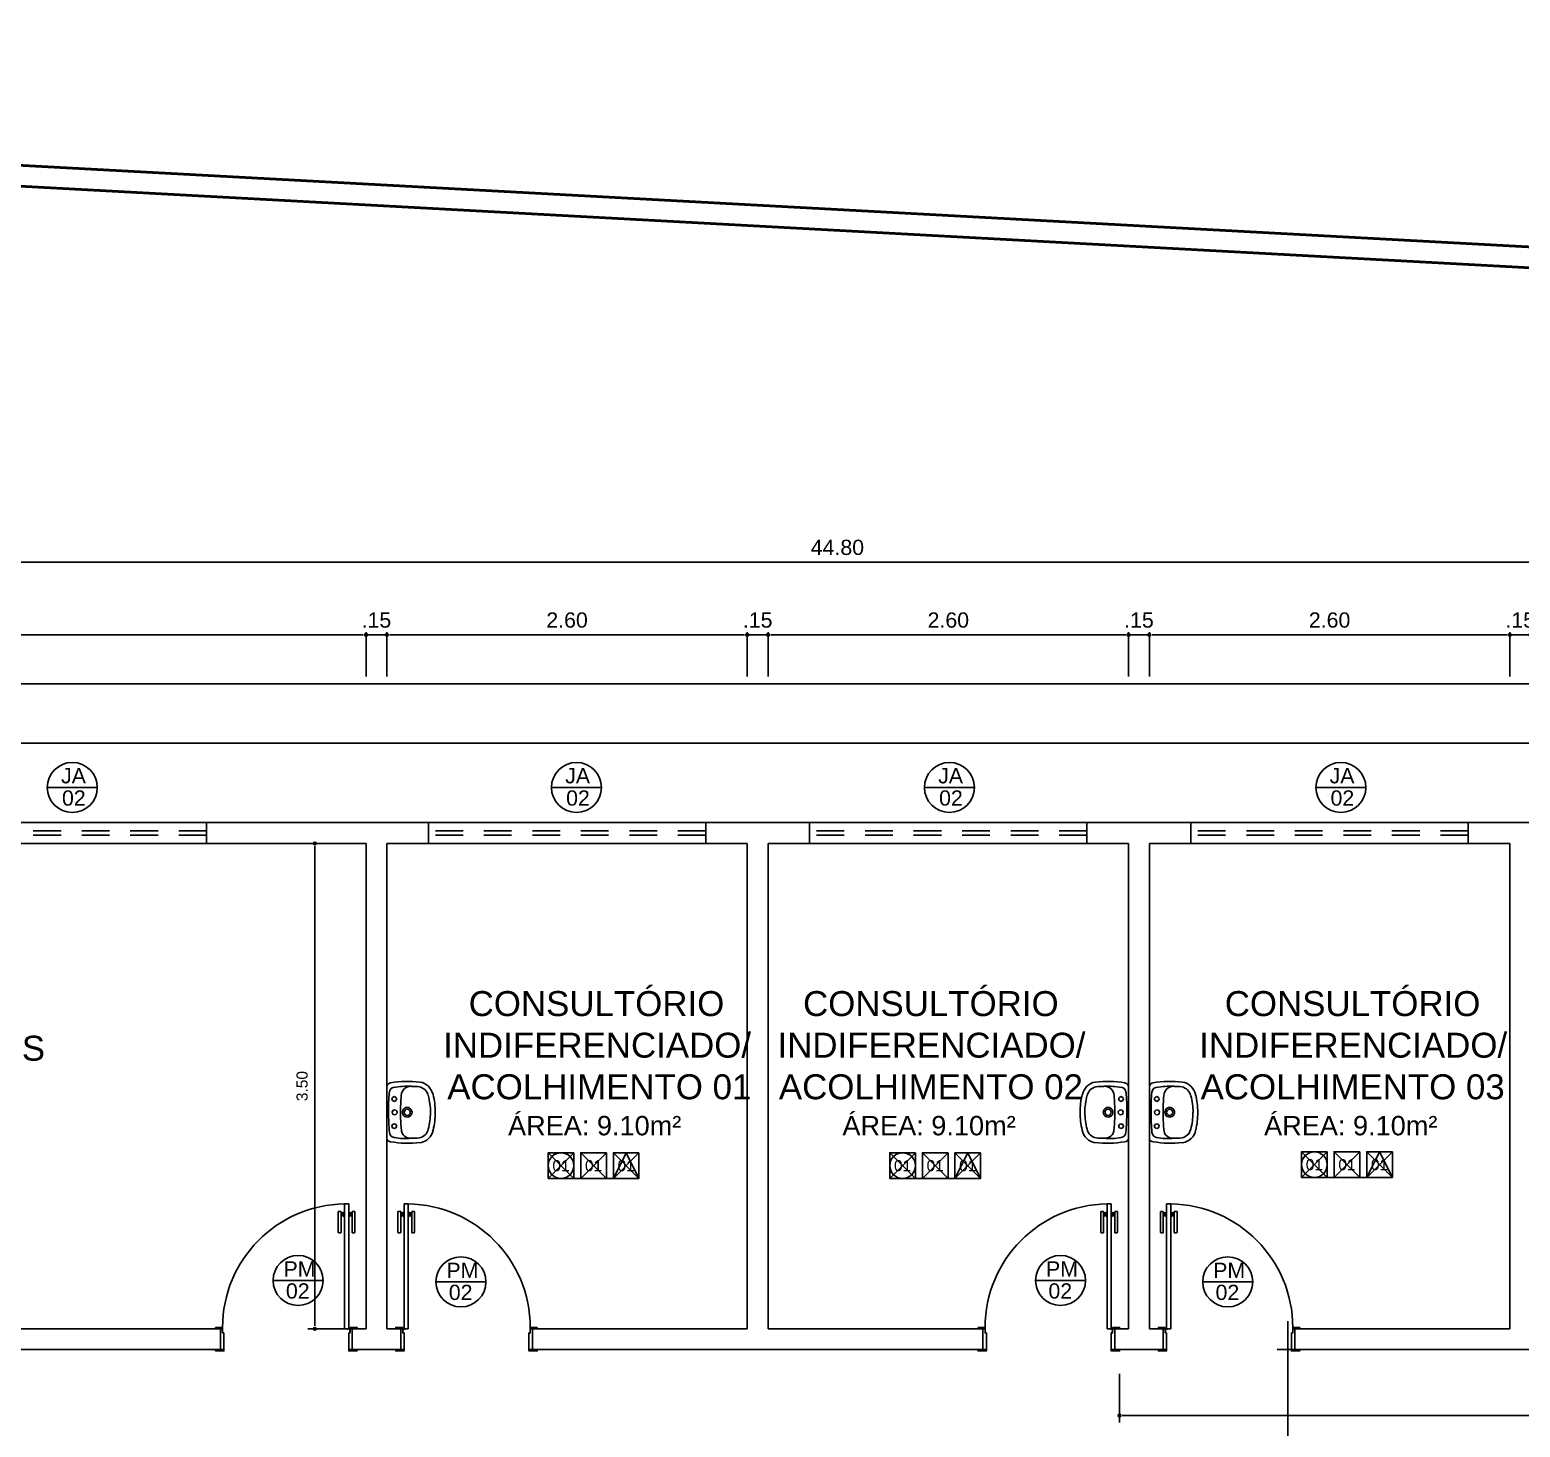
# Model space of a CAD drawing. Header units: millimetres. Extents: x 2125 to 3408, y 1171 to 1686.
# Drawn here: x 2431.99 to 2442.74, y 1487.78 to 1497.86 of the extents above; entities that cross this region are included whole.
import ezdxf
from ezdxf.enums import TextEntityAlignment as Align

# ---------------------------------------------------------------- set-up
doc = ezdxf.new("R2010")
doc.units = ezdxf.units.MM
doc.linetypes.add('CONTORNO_QUADRO_T', pattern=[0.35, 0.2, -0.15])
for name, color, linetype in [('at_Entity', 7, 'Continuous'), ('CALÇADA', 252, 'Continuous'), ('cotas', 7, 'Continuous'), ('ESQUADRIA', 3, 'Continuous'), ('ESQUADRIAS', 7, 'Continuous'), ('JANELA2', 1, 'Continuous'), ('Layout_Equipamentos', 7, 'Continuous'), ('PAREDE', 4, 'Continuous'), ('TEXTO01', 7, 'Continuous'), ('TEXTO02', 3, 'Continuous'), ('TEXTO03', 2, 'Continuous'), ('TEXTO_ESP_FORRO', 62, 'Continuous'), ('TEXTO_ESP_PAREDES', 10, 'Continuous'), ('TEXTO_ESP_PISO', 150, 'Continuous')]:
    doc.layers.add(name, color=color, linetype=linetype)
doc.styles.add('ARIAL', font='sanss___.ttf')
doc.styles.add('ROMANS', font='arial.ttf')
doc.styles.add('TEXTO1', font='swissko.ttf', dxfattribs={"width": 0.6, "height": 0.1})
doc.dimstyles.new('ESCALA 50', dxfattribs={"dimtxt": 0.08, "dimasz": 0.02, "dimexe": 0.05, "dimexo": 0.05, "dimgap": 0.05, "dimtad": 1, "dimlfac": -10, "dimzin": 1, "dimdsep": 46, "dimtxsty": 'ROMANS', "dimblk1": 'PPC', "dimblk2": 'PPC', "dimsah": 1, "dimcen": 0.02, "dimclrd": 7, "dimclre": 7, "dimclrt": 3, "dimadec": 0, "dimazin": 0, "dimtfac": 1, "dimtix": 1, "dimtmove": 1, "dimatfit": 3, "dimldrblk": 'PPC', "dimfxl": 0, "dimtolj": 1, "dimtzin": 12, "dimarcsym": 0})
doc.dimstyles.new('ESCALA75', dxfattribs={"dimtxt": 0.11, "dimasz": 0.02, "dimexe": 0.02, "dimexo": 0.04, "dimgap": 0.05, "dimtad": 1, "dimzin": 4, "dimdsep": 46, "dimtxsty": 'ROMANS', "dimblk1": 'PPC', "dimblk2": 'PPC', "dimsah": 1, "dimcen": 0.02, "dimclrd": 7, "dimclre": 7, "dimclrt": 3, "dimazin": 1, "dimtfac": 1, "dimtix": 1, "dimtmove": 0, "dimatfit": 3, "dimldrblk": 'PPC', "dimfxl": 0, "dimtolj": 1, "dimtzin": 12, "dimarcsym": 0})

# ---------------------------------------------------------------- blocks, each defined once
blk = doc.blocks.new('P90_02')
at = {"layer": 'ESQUADRIAS', "color": 2}
for p, q in [((0.025, 0.075), (0.025, 0.975)), ((0.025, 0.975), (0.055, 0.975)), ((0.055, 0.975), (0.055, 0.075)), ((0.055, 0.075), (0.025, 0.075))]:
    blk.add_line(p, q, dxfattribs=at)
at = {"layer": 'ESQUADRIAS', "color": 3, "linetype": 'Continuous'}
for p, q in [((-0.02, 0.77), (-0.02, 0.921)), ((0, 0.921), (0, 0.77)), ((0.023, 0.88), (0.023, 0.92)), ((0.057, 0.88), (0.057, 0.92)), ((0.08, 0.921), (0.08, 0.77)), ((0.1, 0.77), (0.1, 0.921)), ((-0.003, 0.767), (-0.017, 0.767)), ((0.083, 0.767), (0.097, 0.767))]:
    blk.add_line(p, q, dxfattribs=at)
at = {"layer": 'ESQUADRIAS', "color": 3}
for p, q in [((0, 0.921), (-0.02, 0.921)), ((0, 0.91), (0.023, 0.91)), ((0, 0.9), (0.023, 0.9)), ((0, 0.89), (0.023, 0.89)), ((0.023, 0.92), (0.025, 0.92)), ((0.023, 0.88), (0.025, 0.88)), ((0.057, 0.92), (0.055, 0.92)), ((0.057, 0.88), (0.055, 0.88)), ((0.08, 0.91), (0.057, 0.91)), ((0.08, 0.9), (0.057, 0.9)), ((0.08, 0.89), (0.057, 0.89)), ((0.08, 0.921), (0.1, 0.921))]:
    blk.add_line(p, q, dxfattribs=at)
at = {"layer": 'ESQUADRIAS'}
for p, q in [((0.016, 0.059), (0.016, 0.062)), ((0.032, 0.074), (0.029, 0.074))]:
    blk.add_line(p, q, dxfattribs=at)
at = {"layer": 'ESQUADRIAS', "color": 3}
for points in [[(0.015, 0.085), (-0.035, 0.085), (-0.035, 0.075), (0.015, 0.075)], [(0.985, 0.085), (0.935, 0.085), (0.935, 0.075), (0.985, 0.075)], [(0.025, -0.075), (0, -0.075), (-0.035, -0.075), (-0.035, -0.085), (0.025, -0.085)], [(0.985, -0.075), (0.925, -0.075), (0.925, -0.085), (0.985, -0.085)]]:
    blk.add_lwpolyline(points, close=True, dxfattribs=at)
at = {"layer": 'ESQUADRIAS', "color": 2}
for points in [[(0.025, 0.045), (0.015, 0.045), (0.015, 0.075), (0, 0.075), (0, -0.075), (0.025, -0.075)], [(0.925, 0.045), (0.935, 0.045), (0.935, 0.075), (0.95, 0.075), (0.95, -0.075), (0.925, -0.075)]]:
    blk.add_lwpolyline(points, close=True, dxfattribs=at)
at = {"layer": 'ESQUADRIAS', "color": 1}
for points in [[(0.016, 0.071, -0.236068), (0.015, 0.073), (0.015, 0.07), (0.015, 0.05), (0.016, 0.05)], [(0.02, 0.074, 0.236068), (0.017, 0.075), (0.02, 0.075), (0.04, 0.075), (0.04, 0.074)]]:
    blk.add_lwpolyline(points, format="xyb", close=True, dxfattribs=at)
at = {"layer": 'ESQUADRIAS'}
for points in [[(0.017, 0.063), (0.016, 0.062), (0.016, 0.062)], [(0.017, 0.058), (0.016, 0.059), (0.016, 0.059)], [(0.017, 0.06), (0.017, 0.06), (0.017, 0.058), (0.017, 0.058), (0.017, 0.063), (0.017, 0.063), (0.017, 0.06), (0.017, 0.06)], [(0.028, 0.073), (0.029, 0.074), (0.029, 0.074)], [(0.03, 0.073), (0.03, 0.073), (0.033, 0.073), (0.033, 0.073), (0.028, 0.073), (0.028, 0.073), (0.03, 0.073), (0.03, 0.073)], [(0.033, 0.073), (0.032, 0.074), (0.032, 0.074)]]:
    blk.add_lwpolyline(points, dxfattribs=at)
at = {"layer": 'ESQUADRIAS', "color": 1}
blk.add_circle((0.017, 0.073), 0.0025, dxfattribs=at)
at = {"layer": 'ESQUADRIAS'}
blk.add_arc((0.043, 0.083), 0.892, 0.1295, 89.2231, dxfattribs=at)
at = {"layer": 'ESQUADRIAS', "color": 3, "linetype": 'Continuous'}
for centre, start, end in [((-0.017, 0.77), 180, 260.5377), ((-0.003, 0.77), 260.5377, 360), ((0.083, 0.77), 180, 279.4623), ((0.097, 0.77), 279.4623, 0)]:
    blk.add_arc(centre, 0.003, start, end, dxfattribs=at)
blk = doc.blocks.new('PPC')
at = {"color": 2}
blk.add_circle((0, 0), 0.5, dxfattribs=at)
blk = doc.blocks.new('*D135')
at = {"layer": 'cotas', "color": 7, "lineweight": -2, "transparency": 16777216}
for p, q in [((2426.963, 1493.195), (2426.963, 1493.515)), ((2434.413, 1493.195), (2434.413, 1493.515)), ((2426.983, 1493.495), (2434.393, 1493.495))]:
    blk.add_line(p, q, dxfattribs=at)
at = {"layer": 'DEFPOINTS', "color": 0, "transparency": 16777216}
for p in [(2434.413, 1493.495), (2426.963, 1493.095), (2434.413, 1493.095)]:
    blk.add_point(p, dxfattribs=at)
at = {"layer": 'cotas', "color": 7, "lineweight": -2, "transparency": 16777216, "xscale": 0.02, "yscale": 0.02, "zscale": 0.02, "rotation": 180}
blk.add_blockref('PPC', (2426.963, 1493.495), dxfattribs=at)
at = {"layer": 'cotas', "color": 7, "lineweight": -2, "transparency": 16777216, "xscale": 0.02, "yscale": 0.02, "zscale": 0.02}
blk.add_blockref('PPC', (2434.413, 1493.495), dxfattribs=at)
at = {"layer": 'cotas', "color": 3, "transparency": 16777216, "insert": (2430.688, 1493.601), "char_height": 0.11, "attachment_point": 5, "style": 'ROMANS'}
blk.add_mtext('\\A1;7.45', dxfattribs=at)
blk = doc.blocks.new('*D136')
at = {"layer": 'cotas', "color": 7, "lineweight": -2, "transparency": 16777216}
for p, q in [((2434.413, 1493.195), (2434.413, 1493.515)), ((2434.563, 1493.195), (2434.563, 1493.515)), ((2434.393, 1493.495), (2434.373, 1493.495)), ((2434.413, 1493.495), (2434.563, 1493.495)), ((2434.583, 1493.495), (2434.603, 1493.495))]:
    blk.add_line(p, q, dxfattribs=at)
at = {"layer": 'DEFPOINTS', "color": 0, "transparency": 16777216}
for p in [(2434.563, 1493.495), (2434.413, 1493.095), (2434.563, 1493.095)]:
    blk.add_point(p, dxfattribs=at)
at = {"layer": 'cotas', "color": 7, "lineweight": -2, "transparency": 16777216, "xscale": 0.02, "yscale": 0.02, "zscale": 0.02}
blk.add_blockref('PPC', (2434.413, 1493.495), dxfattribs=at)
at = {"layer": 'cotas', "color": 7, "lineweight": -2, "transparency": 16777216, "xscale": 0.02, "yscale": 0.02, "zscale": 0.02, "rotation": 180}
blk.add_blockref('PPC', (2434.563, 1493.495), dxfattribs=at)
at = {"layer": 'cotas', "color": 3, "transparency": 16777216, "insert": (2434.488, 1493.601), "char_height": 0.11, "attachment_point": 5, "style": 'ROMANS'}
blk.add_mtext('\\A1;.15', dxfattribs=at)
blk = doc.blocks.new('*D137')
at = {"layer": 'cotas', "color": 7, "lineweight": -2, "transparency": 16777216}
for p, q in [((2434.563, 1493.195), (2434.563, 1493.515)), ((2437.163, 1493.195), (2437.163, 1493.515)), ((2434.583, 1493.495), (2437.143, 1493.495))]:
    blk.add_line(p, q, dxfattribs=at)
at = {"layer": 'DEFPOINTS', "color": 0, "transparency": 16777216}
for p in [(2437.163, 1493.495), (2434.563, 1493.095), (2437.163, 1493.095)]:
    blk.add_point(p, dxfattribs=at)
at = {"layer": 'cotas', "color": 7, "lineweight": -2, "transparency": 16777216, "xscale": 0.02, "yscale": 0.02, "zscale": 0.02, "rotation": 180}
blk.add_blockref('PPC', (2434.563, 1493.495), dxfattribs=at)
at = {"layer": 'cotas', "color": 7, "lineweight": -2, "transparency": 16777216, "xscale": 0.02, "yscale": 0.02, "zscale": 0.02}
blk.add_blockref('PPC', (2437.163, 1493.495), dxfattribs=at)
at = {"layer": 'cotas', "color": 3, "transparency": 16777216, "insert": (2435.863, 1493.601), "char_height": 0.11, "attachment_point": 5, "style": 'ROMANS'}
blk.add_mtext('\\A1;2.60', dxfattribs=at)
blk = doc.blocks.new('*D138')
at = {"layer": 'cotas', "color": 7, "lineweight": -2, "transparency": 16777216}
for p, q in [((2437.163, 1493.195), (2437.163, 1493.515)), ((2437.313, 1493.195), (2437.313, 1493.515)), ((2437.143, 1493.495), (2437.123, 1493.495)), ((2437.163, 1493.495), (2437.313, 1493.495)), ((2437.333, 1493.495), (2437.353, 1493.495))]:
    blk.add_line(p, q, dxfattribs=at)
at = {"layer": 'DEFPOINTS', "color": 0, "transparency": 16777216}
for p in [(2437.313, 1493.495), (2437.163, 1493.095), (2437.313, 1493.095)]:
    blk.add_point(p, dxfattribs=at)
at = {"layer": 'cotas', "color": 7, "lineweight": -2, "transparency": 16777216, "xscale": 0.02, "yscale": 0.02, "zscale": 0.02}
blk.add_blockref('PPC', (2437.163, 1493.495), dxfattribs=at)
at = {"layer": 'cotas', "color": 7, "lineweight": -2, "transparency": 16777216, "xscale": 0.02, "yscale": 0.02, "zscale": 0.02, "rotation": 180}
blk.add_blockref('PPC', (2437.313, 1493.495), dxfattribs=at)
at = {"layer": 'cotas', "color": 3, "transparency": 16777216, "insert": (2437.238, 1493.601), "char_height": 0.11, "attachment_point": 5, "style": 'ROMANS'}
blk.add_mtext('\\A1;.15', dxfattribs=at)
blk = doc.blocks.new('*D139')
at = {"layer": 'cotas', "color": 7, "lineweight": -2, "transparency": 16777216}
for p, q in [((2437.313, 1493.195), (2437.313, 1493.515)), ((2439.913, 1493.195), (2439.913, 1493.515)), ((2437.333, 1493.495), (2439.893, 1493.495))]:
    blk.add_line(p, q, dxfattribs=at)
at = {"layer": 'DEFPOINTS', "color": 0, "transparency": 16777216}
for p in [(2439.913, 1493.495), (2437.313, 1493.095), (2439.913, 1493.095)]:
    blk.add_point(p, dxfattribs=at)
at = {"layer": 'cotas', "color": 7, "lineweight": -2, "transparency": 16777216, "xscale": 0.02, "yscale": 0.02, "zscale": 0.02, "rotation": 180}
blk.add_blockref('PPC', (2437.313, 1493.495), dxfattribs=at)
at = {"layer": 'cotas', "color": 7, "lineweight": -2, "transparency": 16777216, "xscale": 0.02, "yscale": 0.02, "zscale": 0.02}
blk.add_blockref('PPC', (2439.913, 1493.495), dxfattribs=at)
at = {"layer": 'cotas', "color": 3, "transparency": 16777216, "insert": (2438.613, 1493.601), "char_height": 0.11, "attachment_point": 5, "style": 'ROMANS'}
blk.add_mtext('\\A1;2.60', dxfattribs=at)
blk = doc.blocks.new('*D140')
at = {"layer": 'cotas', "color": 7, "lineweight": -2, "transparency": 16777216}
for p, q in [((2439.913, 1493.195), (2439.913, 1493.515)), ((2440.063, 1493.195), (2440.063, 1493.515)), ((2439.893, 1493.495), (2439.873, 1493.495)), ((2439.913, 1493.495), (2440.063, 1493.495)), ((2440.083, 1493.495), (2440.103, 1493.495))]:
    blk.add_line(p, q, dxfattribs=at)
at = {"layer": 'DEFPOINTS', "color": 0, "transparency": 16777216}
for p in [(2440.063, 1493.495), (2439.913, 1493.095), (2440.063, 1493.095)]:
    blk.add_point(p, dxfattribs=at)
at = {"layer": 'cotas', "color": 7, "lineweight": -2, "transparency": 16777216, "xscale": 0.02, "yscale": 0.02, "zscale": 0.02}
blk.add_blockref('PPC', (2439.913, 1493.495), dxfattribs=at)
at = {"layer": 'cotas', "color": 7, "lineweight": -2, "transparency": 16777216, "xscale": 0.02, "yscale": 0.02, "zscale": 0.02, "rotation": 180}
blk.add_blockref('PPC', (2440.063, 1493.495), dxfattribs=at)
at = {"layer": 'cotas', "color": 3, "transparency": 16777216, "insert": (2439.988, 1493.601), "char_height": 0.11, "attachment_point": 5, "style": 'ROMANS'}
blk.add_mtext('\\A1;.15', dxfattribs=at)
blk = doc.blocks.new('*D141')
at = {"layer": 'cotas', "color": 7, "lineweight": -2, "transparency": 16777216}
for p, q in [((2440.063, 1493.195), (2440.063, 1493.515)), ((2442.663, 1493.195), (2442.663, 1493.515)), ((2440.083, 1493.495), (2442.643, 1493.495))]:
    blk.add_line(p, q, dxfattribs=at)
at = {"layer": 'DEFPOINTS', "color": 0, "transparency": 16777216}
for p in [(2442.663, 1493.495), (2440.063, 1493.095), (2442.663, 1493.095)]:
    blk.add_point(p, dxfattribs=at)
at = {"layer": 'cotas', "color": 7, "lineweight": -2, "transparency": 16777216, "xscale": 0.02, "yscale": 0.02, "zscale": 0.02, "rotation": 180}
blk.add_blockref('PPC', (2440.063, 1493.495), dxfattribs=at)
at = {"layer": 'cotas', "color": 7, "lineweight": -2, "transparency": 16777216, "xscale": 0.02, "yscale": 0.02, "zscale": 0.02}
blk.add_blockref('PPC', (2442.663, 1493.495), dxfattribs=at)
at = {"layer": 'cotas', "color": 3, "transparency": 16777216, "insert": (2441.363, 1493.601), "char_height": 0.11, "attachment_point": 5, "style": 'ROMANS'}
blk.add_mtext('\\A1;2.60', dxfattribs=at)
blk = doc.blocks.new('*D142')
at = {"layer": 'cotas', "color": 7, "lineweight": -2, "transparency": 16777216}
for p, q in [((2442.663, 1493.195), (2442.663, 1493.515)), ((2442.813, 1493.195), (2442.813, 1493.515)), ((2442.643, 1493.495), (2442.623, 1493.495)), ((2442.663, 1493.495), (2442.813, 1493.495)), ((2442.833, 1493.495), (2442.853, 1493.495))]:
    blk.add_line(p, q, dxfattribs=at)
at = {"layer": 'DEFPOINTS', "color": 0, "transparency": 16777216}
for p in [(2442.813, 1493.495), (2442.663, 1493.095), (2442.813, 1493.095)]:
    blk.add_point(p, dxfattribs=at)
at = {"layer": 'cotas', "color": 7, "lineweight": -2, "transparency": 16777216, "xscale": 0.02, "yscale": 0.02, "zscale": 0.02}
blk.add_blockref('PPC', (2442.663, 1493.495), dxfattribs=at)
at = {"layer": 'cotas', "color": 7, "lineweight": -2, "transparency": 16777216, "xscale": 0.02, "yscale": 0.02, "zscale": 0.02, "rotation": 180}
blk.add_blockref('PPC', (2442.813, 1493.495), dxfattribs=at)
at = {"layer": 'cotas', "color": 3, "transparency": 16777216, "insert": (2442.738, 1493.601), "char_height": 0.11, "attachment_point": 5, "style": 'ROMANS'}
blk.add_mtext('\\A1;.15', dxfattribs=at)
blk = doc.blocks.new('new block12')
at = {"layer": 'at_Entity', "color": 0}
for p, q in [((-0.19, 0), (0, 0)), ((-0.114, 0.055), (-0.108, 0.066)), ((-0.108, 0.042), (-0.114, 0.055)), ((-0.108, 0.066), (-0.097, 0.072)), ((-0.097, 0.036), (-0.108, 0.042)), ((-0.097, 0.072), (-0.085, 0.066)), ((-0.085, 0.042), (-0.097, 0.036)), ((-0.085, 0.066), (-0.08, 0.055)), ((-0.08, 0.055), (-0.085, 0.042)), ((-0.063, 0), (0.125, 0)), ((0, 0), (0.193, 0)), ((0.083, 0.055), (0.087, 0.066)), ((0.087, 0.042), (0.083, 0.055)), ((0.087, 0.066), (0.099, 0.072)), ((0.099, 0.036), (0.087, 0.042)), ((0.099, 0.072), (0.11, 0.066)), ((0.11, 0.042), (0.099, 0.036)), ((0.11, 0.066), (0.116, 0.055)), ((0.116, 0.055), (0.11, 0.042))]:
    blk.add_line(p, q, dxfattribs=at)
for centre, radius, start, end in [((-0.104, 0.219), 0.117, 102.514, 169.9443), ((-0.012, -0.125), 0.474, 88.698, 104.4219), ((0.01, -0.125), 0.474, 75.6368, 91.3415), ((0.108, 0.225), 0.111, 7.7196, 79.5925), ((0.53, 0.153), 0.754, 173.4134, 189.6929), ((0.123, 0.188), 0.311, 171.3221, 181.8265), ((-0.102, 0.216), 0.0847, 102.9461, 167.2809), ((0.014, -0.261), 0.577, 91.3524, 103.5038), ((-0.013, -0.257), 0.572, 76.4579, 88.6966), ((0.105, 0.222), 0.0784, 8.4194, 78.3837), ((-0.133, 0.188), 0.319, 357.9946, 8.1696), ((-0.531, 0.154), 0.753, 350.2791, 6.5765), ((0.425, 0.149), 0.614, 177.3231, 189.2415), ((-0.117, 0.174), 0.0716, 176.6025, 219.5997), ((-0.121, 0.171), 0.0667, 220.3438, 269.4487), ((-0.001, 0.147), 0.0349, 150.0032, 209.9968), ((-0.001, 0.147), 0.0349, 90, 149.9929), ((-0.001, 0.147), 0.0349, 209.9968, 269.9993), ((-0.001, 0.147), 0.0222, 90, 180), ((-0.001, 0.147), 0.0222, 180, 270), ((-0.001, 0.147), 0.0349, 29.9968, 89.9993), ((-0.001, 0.147), 0.0222, 360, 90), ((-0.001, 0.147), 0.0222, 270.0097, 360), ((-0.001, 0.147), 0.0349, 270, 329.9929), ((-0.001, 0.147), 0.0349, 330.0032, 29.9968), ((0.123, 0.168), 0.0631, 266.7732, 320.7547), ((0.108, 0.173), 0.0781, 324.6525, 2.8394), ((-0.262, 0.132), 0.45, 349.782, 5.7972), ((-0.165, 0.045), 0.0522, 200.5417, 238.93), ((-0.143, 0.057), 0.0385, 188.7558, 265.6127), ((-0.007, 1.728), 1.716, 265.3753, 270.2103), ((0.002, 1.574), 1.475, 265.1896, 269.9391), ((-0.001, 0.056), 0.018, 150.0128, 209.9872), ((-0.001, 0.056), 0.018, 90, 150.0398), ((-0.001, 0.056), 0.018, 210.0191, 270.0367), ((-0.001, 1.452), 1.353, 270.0208, 275.0951), ((-0.001, 0.056), 0.018, 30.0191, 90.0367), ((-0.001, 0.056), 0.018, 270, 330.0398), ((-0.001, 1.892), 1.879, 270, 274.4144), ((-0.001, 0.056), 0.018, 330.0128, 29.9872), ((0.141, 0.059), 0.0402, 273.114, 350.3928), ((0.174, 0.034), 0.0386, 297.8673, 348.5693)]:
    blk.add_arc(centre, radius, start, end, dxfattribs=at)
blk = doc.blocks.new('Esp_Pis_Par_For_Esc100')
at = {"layer": 'DEFPOINTS'}
for p, q in [((0, 0.37), (0.37, 0)), ((0.37, 0.37), (0, 0)), ((0.47, 0.37), (0.84, 0)), ((0.84, 0.37), (0.47, 0)), ((0.94, 0.37), (1.31, 0)), ((1.31, 0.37), (0.94, 0)), ((0.47, 0), (0.37, 0)), ((0.94, 0), (0.84, 0))]:
    blk.add_line(p, q, dxfattribs=at)
for points in [[(0.37, 0.37), (0.37, 0), (0, 0), (0, 0.37)], [(1.31, 0.37), (1.31, 0), (0.94, 0), (0.94, 0.37)]]:
    blk.add_lwpolyline(points, close=True, dxfattribs=at)
at = {"layer": 'TEXTO_ESP_FORRO'}
blk.add_lwpolyline([(0.94, 0), (1.125, 0.37), (1.31, 0)], close=True, dxfattribs=at)
at = {"layer": 'TEXTO_ESP_PAREDES'}
blk.add_lwpolyline([(0.84, 0.37), (0.84, 0), (0.47, 0), (0.47, 0.37)], close=True, dxfattribs=at)
at = {"layer": 'TEXTO_ESP_PISO'}
blk.add_circle((0.185, 0.185), 0.185, dxfattribs=at)
at = {"layer": 'TEXTO_ESP_FORRO', "color": 3, "linetype": 'ByBlock', "style": 'ARIAL', "text_generation_flag": 6}
blk.add_attdef('FOR', text='', height=0.16, rotation=180, dxfattribs=at).set_placement((1.125, 0.185), align=Align.MIDDLE_CENTER)
at = {"layer": 'TEXTO_ESP_PAREDES', "color": 3, "linetype": 'ByBlock', "ltscale": 0.0001, "style": 'ARIAL', "text_generation_flag": 6}
blk.add_attdef('PAR', text='', height=0.16, rotation=180, dxfattribs=at).set_placement((0.655, 0.185), align=Align.MIDDLE_CENTER)
at = {"layer": 'TEXTO_ESP_PISO', "color": 3, "linetype": 'ByBlock', "style": 'ARIAL', "text_generation_flag": 6}
blk.add_attdef('PIS', text='', height=0.16, rotation=180, dxfattribs=at).set_placement((0.185, 0.185), align=Align.MIDDLE_CENTER)
blk = doc.blocks.new('*D303')
at = {"layer": 'cotas', "color": 7, "lineweight": -2, "transparency": 16777216}
for p, q in [((2415.413, 1493.719), (2415.413, 1494.039)), ((2460.213, 1493.719), (2460.213, 1494.039)), ((2415.433, 1494.019), (2460.193, 1494.019))]:
    blk.add_line(p, q, dxfattribs=at)
at = {"layer": 'DEFPOINTS', "color": 0, "transparency": 16777216}
for p in [(2460.213, 1494.019), (2415.413, 1492.141), (2460.213, 1492.141)]:
    blk.add_point(p, dxfattribs=at)
at = {"layer": 'cotas', "color": 7, "lineweight": -2, "transparency": 16777216, "xscale": 0.02, "yscale": 0.02, "zscale": 0.02, "rotation": 180}
blk.add_blockref('PPC', (2415.413, 1494.019), dxfattribs=at)
at = {"layer": 'cotas', "color": 7, "lineweight": -2, "transparency": 16777216, "xscale": 0.02, "yscale": 0.02, "zscale": 0.02}
blk.add_blockref('PPC', (2460.213, 1494.019), dxfattribs=at)
at = {"layer": 'cotas', "color": 3, "transparency": 16777216, "insert": (2437.813, 1494.125), "char_height": 0.11, "attachment_point": 5, "style": 'ROMANS'}
blk.add_mtext('\\A1;44.80', dxfattribs=at)
blk = doc.blocks.new('*D1122')
at = {"color": 7, "lineweight": -2, "transparency": 16777216}
for p, q in [((2426.963, 1492.414), (2426.963, 1492.764)), ((2460.213, 1492.414), (2460.213, 1492.764)), ((2426.983, 1492.714), (2460.193, 1492.714))]:
    blk.add_line(p, q, dxfattribs=at)
at = {"layer": 'DEFPOINTS', "color": 0, "transparency": 16777216}
for p in [(2460.213, 1492.714), (2460.213, 1492.141), (2426.963, 1491.991)]:
    blk.add_point(p, dxfattribs=at)
at = {"color": 7, "lineweight": -2, "transparency": 16777216, "xscale": 0.02, "yscale": 0.02, "zscale": 0.02, "rotation": 180}
blk.add_blockref('PPC', (2426.963, 1492.714), dxfattribs=at)
at = {"color": 7, "lineweight": -2, "transparency": 16777216, "xscale": 0.02, "yscale": 0.02, "zscale": 0.02}
blk.add_blockref('PPC', (2460.213, 1492.714), dxfattribs=at)
at = {"color": 3, "transparency": 16777216, "insert": (2443.588, 1492.805), "char_height": 0.08, "attachment_point": 5, "style": 'ROMANS'}
blk.add_mtext('\\A1;33.25', dxfattribs=at)
blk = doc.blocks.new('*D1123')
at = {"color": 7, "lineweight": -2, "transparency": 16777216}
for p, q in [((2439.848, 1488.166), (2439.848, 1487.816)), ((2460.213, 1488.166), (2460.213, 1487.816)), ((2439.868, 1487.866), (2460.193, 1487.866))]:
    blk.add_line(p, q, dxfattribs=at)
at = {"layer": 'DEFPOINTS', "color": 0, "transparency": 16777216}
for p in [(2439.848, 1488.341), (2460.213, 1488.341), (2460.213, 1487.866)]:
    blk.add_point(p, dxfattribs=at)
at = {"color": 7, "lineweight": -2, "transparency": 16777216, "xscale": 0.02, "yscale": 0.02, "zscale": 0.02, "rotation": 180}
blk.add_blockref('PPC', (2439.848, 1487.866), dxfattribs=at)
at = {"color": 7, "lineweight": -2, "transparency": 16777216, "xscale": 0.02, "yscale": 0.02, "zscale": 0.02}
blk.add_blockref('PPC', (2460.213, 1487.866), dxfattribs=at)
at = {"color": 3, "transparency": 16777216, "insert": (2450.03, 1487.957), "char_height": 0.08, "attachment_point": 5, "style": 'ROMANS'}
blk.add_mtext('\\A1;20.37', dxfattribs=at)
blk = doc.blocks.new('*D1127')
at = {"color": 7, "lineweight": -2, "transparency": 16777216}
for p, q in [((2434.343, 1491.991), (2433.993, 1491.991)), ((2434.043, 1488.511), (2434.043, 1491.971)), ((2434.343, 1488.491), (2433.993, 1488.491))]:
    blk.add_line(p, q, dxfattribs=at)
at = {"layer": 'DEFPOINTS', "color": 0, "transparency": 16777216}
for p in [(2434.043, 1491.991), (2434.413, 1491.991), (2434.413, 1488.491)]:
    blk.add_point(p, dxfattribs=at)
at = {"color": 7, "lineweight": -2, "transparency": 16777216, "xscale": 0.02, "yscale": 0.02, "zscale": 0.02}
for p, rotation in [((2434.043, 1491.991), 90), ((2434.043, 1488.491), 270)]:
    blk.add_blockref('PPC', p, dxfattribs=dict(at, rotation=rotation))
at = {"color": 3, "transparency": 16777216, "insert": (2433.952, 1490.241), "char_height": 0.08, "attachment_point": 5, "rotation": 90, "style": 'ROMANS'}
blk.add_mtext('\\A1;3.50', dxfattribs=at)

msp = doc.modelspace()

# ---------------------------------------------------------------- linework, layer by layer
for p, q in [((2441.0629, 1486.3409), (2441.0629, 1488.5453)), ((2441.1129, 1488.3409), (2440.9858, 1488.3409))]:
    msp.add_line(p, q)
at = {"lineweight": 50}
msp.add_lwpolyline([(2413.8379, 1497.8578), (2413.8379, 1470.736), (2474.28, 1470.7338), (2474.9031, 1494.5578), (2413.8379, 1497.8578)], dxfattribs=at)
msp.add_lwpolyline([(2413.9879, 1497.6995), (2413.9879, 1470.886), (2474.1339, 1470.8838), (2474.7494, 1494.4159)], close=True, dxfattribs=at)
at = {"layer": 'CALÇADA', "linetype": 'Continuous'}
msp.add_line((2461.2129, 1493.1409), (2414.4129, 1493.1409), dxfattribs=at)
at = {"layer": 'ESQUADRIA', "linetype": 'CONTORNO_QUADRO_T'}
for p, q in [((2433.2629, 1492.0809), (2431.2629, 1492.0809)), ((2433.2629, 1492.0509), (2431.2629, 1492.0509)), ((2436.8629, 1492.0809), (2434.8629, 1492.0809)), ((2436.8629, 1492.0509), (2434.8629, 1492.0509)), ((2439.6129, 1492.0809), (2437.6129, 1492.0809)), ((2439.6129, 1492.0509), (2437.6129, 1492.0509)), ((2442.3629, 1492.0809), (2440.3629, 1492.0809)), ((2442.3629, 1492.0509), (2440.3629, 1492.0509))]:
    msp.add_line(p, q, dxfattribs=at)
at = {"layer": 'JANELA2'}
for p, q in [((2433.2629, 1491.9909), (2433.2629, 1492.1409)), ((2440.3629, 1491.9909), (2440.3629, 1492.1409))]:
    msp.add_line(p, q, dxfattribs=at)
at = {"layer": 'JANELA2', "linetype": 'Continuous'}
for p, q in [((2434.8629, 1492.1409), (2434.8629, 1491.9909)), ((2436.8629, 1492.1409), (2436.8629, 1491.9909)), ((2437.6129, 1492.1409), (2437.6129, 1491.9909)), ((2439.6129, 1492.1409), (2439.6129, 1491.9909)), ((2442.3629, 1492.1409), (2442.3629, 1491.9909))]:
    msp.add_line(p, q, dxfattribs=at)
at = {"layer": 'PAREDE', "linetype": 'Continuous'}
for p, q in [((2456.8629, 1492.1409), (2426.8129, 1492.1409)), ((2434.4129, 1491.9909), (2426.9629, 1491.9909)), ((2434.4129, 1491.9909), (2434.4129, 1488.4909)), ((2434.4129, 1491.9909), (2434.4129, 1488.4909)), ((2437.1629, 1491.9909), (2434.5629, 1491.9909)), ((2434.5629, 1491.9909), (2434.5629, 1488.4909)), ((2437.1629, 1491.9909), (2437.1629, 1488.4909)), ((2439.9129, 1491.9909), (2437.3129, 1491.9909)), ((2437.3129, 1491.9909), (2437.3129, 1488.4909)), ((2439.9129, 1491.9909), (2439.9129, 1488.4909)), ((2440.0629, 1491.9909), (2440.0629, 1488.4909)), ((2440.0629, 1491.9909), (2442.6629, 1491.9909)), ((2442.6629, 1491.9909), (2442.6629, 1488.4909)), ((2433.3279, 1488.4909), (2426.9629, 1488.4909)), ((2434.4129, 1488.4909), (2434.3479, 1488.4909)), ((2434.6279, 1488.4909), (2434.5629, 1488.4909)), ((2437.1629, 1488.4909), (2435.6479, 1488.4909)), ((2438.8279, 1488.4909), (2437.3129, 1488.4909)), ((2439.9129, 1488.4909), (2439.8479, 1488.4909)), ((2440.1279, 1488.4909), (2440.0629, 1488.4909)), ((2442.6629, 1488.4909), (2441.1479, 1488.4909)), ((2433.3279, 1488.3409), (2426.9629, 1488.3409)), ((2434.6279, 1488.3409), (2434.3479, 1488.3409)), ((2434.6879, 1488.3409), (2434.6629, 1488.3409)), ((2438.8279, 1488.3409), (2435.6479, 1488.3409)), ((2440.1279, 1488.3409), (2439.8479, 1488.3409)), ((2444.3279, 1488.3409), (2441.1479, 1488.3409))]:
    msp.add_line(p, q, dxfattribs=at)
at = {"layer": 'TEXTO01'}
for p, q in [((2432.1141, 1492.3945), (2432.4749, 1492.3945)), ((2435.7502, 1492.3945), (2436.111, 1492.3945)), ((2438.4404, 1492.3945), (2438.8012, 1492.3945)), ((2441.2639, 1492.3945), (2441.6247, 1492.3945)), ((2433.7423, 1488.8391), (2434.1031, 1488.8391)), ((2434.9174, 1488.8291), (2435.2782, 1488.8291)), ((2439.2423, 1488.8391), (2439.6031, 1488.8391)), ((2440.4477, 1488.8291), (2440.8085, 1488.8291))]:
    msp.add_line(p, q, dxfattribs=at)
for centre in [(2432.2945, 1492.3945), (2435.9306, 1492.3945), (2438.6208, 1492.3945), (2441.4443, 1492.3945), (2433.9227, 1488.8391), (2435.0978, 1488.8291), (2439.4227, 1488.8391), (2440.6281, 1488.8291)]:
    msp.add_circle(centre, 0.1804, dxfattribs=at)

# ---------------------------------------------------------------- block references
at = {"layer": 'ESQUADRIAS', "xscale": -1}
for p in [(2434.3129, 1488.4159), (2439.8129, 1488.4159)]:
    msp.add_blockref('P90_02', p, dxfattribs=at)
at = {"layer": 'ESQUADRIAS'}
for p in [(2434.6629, 1488.4159), (2440.1629, 1488.4159)]:
    msp.add_blockref('P90_02', p, dxfattribs=at)
at = {"layer": 'Layout_Equipamentos', "rotation": 270}
for p in [(2434.5629, 1490.0509), (2440.0629, 1490.0509)]:
    msp.add_blockref('new block12', p, dxfattribs=at)
at = {"layer": 'Layout_Equipamentos', "xscale": -1, "rotation": 90}
msp.add_blockref('new block12', (2439.9129, 1490.0509), dxfattribs=at)
at = {"layer": 'TEXTO02', "xscale": 0.5, "yscale": 0.5, "zscale": 0.5}
for p in [(2435.7268, 1489.5748), (2438.1908, 1489.5748), (2441.1609, 1489.5819)]:
    msp.add_blockref('Esp_Pis_Par_For_Esc100', p, dxfattribs=at).add_auto_attribs({'PIS': '01', 'PAR': '01', 'FOR': '01'})

# ---------------------------------------------------------------- texts
at = {"layer": 'TEXTO01', "ltscale": 0.0001, "char_height": 0.11, "width": 0.330365, "attachment_point": 1, "style": 'TEXTO1'}
for s, insert in [('{\\fSansSerif|b0|i0|c2|p2;\\W1;JA}', (2432.2134, 1492.534)), ('{\\fSansSerif|b0|i0|c2|p2;\\W1;JA}', (2435.8495, 1492.534)), ('{\\fSansSerif|b0|i0|c2|p2;\\W1;JA}', (2438.5397, 1492.534)), ('{\\fSansSerif|b0|i0|c2|p2;\\W1;JA}', (2441.3632, 1492.534)), ('{\\fSansSerif|b0|i0|c2|p2;\\W1;02}', (2432.2201, 1492.3733)), ('{\\fSansSerif|b0|i0|c2|p2;\\W1;02}', (2435.8562, 1492.3733)), ('{\\fSansSerif|b0|i0|c2|p2;\\W1;02}', (2438.5465, 1492.3733)), ('{\\fSansSerif|b0|i0|c2|p2;\\W1;02}', (2441.3699, 1492.3733)), ('{\\fSansSerif|b0|i0|c2|p2;\\W1;PM}', (2433.818, 1488.9771)), ('{\\fSansSerif|b0|i0|c2|p2;\\W1;PM}', (2434.993, 1488.967)), ('{\\fSansSerif|b0|i0|c2|p2;\\W1;PM}', (2439.318, 1488.9771)), ('{\\fSansSerif|b0|i0|c2|p2;\\W1;PM}', (2440.5234, 1488.967)), ('{\\fSansSerif|b0|i0|c2|p2;\\W1;02}', (2433.8351, 1488.8186)), ('{\\fSansSerif|b0|i0|c2|p2;\\W1;02}', (2435.0101, 1488.8085)), ('{\\fSansSerif|b0|i0|c2|p2;\\W1;02}', (2439.3351, 1488.8186)), ('{\\fSansSerif|b0|i0|c2|p2;\\W1;02}', (2440.5405, 1488.8085))]:
    msp.add_mtext(s, dxfattribs=dict(at, insert=insert))
at = {"layer": 'TEXTO03', "ltscale": 0.0001, "char_height": 0.12, "width": 3.592802, "attachment_point": 1, "style": 'TEXTO1'}
for s, insert in [('\\pi0.90134;{\\fSansSerif|b0|i0|c2|p2;\\H1.5x;\\W1;\\C2;CONSULTÓRIO\\P\\pi0.71727;INDIFERENCIADO/\\P\\pi0.74714;ACOLHIMENTO 01\\P\\pi1.1854;\\H0.77777x;\\C3;ÁREA: 9.10m²}', (2434.2518, 1490.9259)), ('\\pi0.90134;{\\fSansSerif|b0|i0|c2|p2;\\H1.5x;\\W1;\\C2;CONSULTÓRIO\\P\\pi0.71727;INDIFERENCIADO/\\P\\pi0.72702;ACOLHIMENTO 02\\P\\pi1.1854;\\H0.77777x;\\C3;ÁREA: 9.10m²}', (2436.6637, 1490.9259)), ('\\pi0.90134;{\\fSansSerif|b0|i0|c2|p2;\\H1.5x;\\W1;\\C2;CONSULTÓRIO\\P\\pi0.71727;INDIFERENCIADO/\\P\\pi0.72739;ACOLHIMENTO 03\\P\\pi1.1854;\\H0.77777x;\\C3;ÁREA: 9.10m²}', (2439.7054, 1490.9259)), ('\\pi0.51813;{\\fSansSerif|b0|i0|c2|p2;\\H1.5x;\\W1;\\C2;SALA DE ATIVIDADES\\P\\pi0.82689;COLETIVAS/ACS\\P\\pi1.132;\\H0.77777x;\\C3;ÁREA: 26.08m²}', (2428.9528, 1490.6042))]:
    msp.add_mtext(s, dxfattribs=dict(at, insert=insert))

# ---------------------------------------------------------------- dimensions: what is measured, and where the dimension line sits
for base, p1, p2, picture, middle in [((2460.2135, 1492.7141), (2426.9629, 1491.9909), (2460.2135, 1492.1409), '*D1122', (2443.5882, 1492.8049)), ((2460.2129, 1487.866), (2439.8479, 1488.3409), (2460.2129, 1488.3409), '*D1123', (2450.0304, 1487.9569))]:
    dim = msp.add_linear_dim(base=base, p1=p1, p2=p2, dimstyle='ESCALA 50', override={"dimfxl": 0.3, "dimfxlon": 1})
    dim.commit()
    dim.dimension.update_dxf_attribs({"geometry": picture, "text_midpoint": middle})
dim = msp.add_linear_dim(base=(2434.0428, 1491.9909), p1=(2434.4129, 1488.4909), p2=(2434.4129, 1491.9909), angle=90, dimstyle='ESCALA 50', override={"dimfxl": 0.3, "dimfxlon": 1})
dim.commit()
dim.dimension.update_dxf_attribs({"geometry": '*D1127', "text_midpoint": (2433.9519, 1490.2409)})
at = {"layer": 'cotas'}
dim = msp.add_linear_dim(base=(2460.2129, 1494.0191), p1=(2415.4129, 1492.1409), p2=(2460.2129, 1492.1409), dimstyle='ESCALA75', dxfattribs=at)
dim.commit()
dim.dimension.update_dxf_attribs({"geometry": '*D303', "text_midpoint": (2437.8129, 1494.1253)})
for base, p1, p2, picture, middle in [((2434.4129, 1493.4949), (2426.9629, 1493.0947), (2434.4129, 1493.0947), '*D135', (2430.6879, 1493.6008)), ((2434.5629, 1493.4949), (2434.4129, 1493.0947), (2434.5629, 1493.0947), '*D136', (2434.4879, 1493.601)), ((2437.1629, 1493.4949), (2434.5629, 1493.0947), (2437.1629, 1493.0947), '*D137', (2435.8629, 1493.601)), ((2437.3129, 1493.4949), (2437.1629, 1493.0947), (2437.3129, 1493.0947), '*D138', (2437.2379, 1493.601)), ((2439.9129, 1493.4949), (2437.3129, 1493.0947), (2439.9129, 1493.0947), '*D139', (2438.6129, 1493.601)), ((2440.0629, 1493.4949), (2439.9129, 1493.0947), (2440.0629, 1493.0947), '*D140', (2439.9879, 1493.601)), ((2442.6629, 1493.4949), (2440.0629, 1493.0947), (2442.6629, 1493.0947), '*D141', (2441.3629, 1493.601)), ((2442.8129, 1493.4949), (2442.6629, 1493.0947), (2442.8129, 1493.0947), '*D142', (2442.7379, 1493.601))]:
    dim = msp.add_linear_dim(base=base, p1=p1, p2=p2, dimstyle='ESCALA75', override={"dimtmove": 1}, dxfattribs=at)
    dim.commit()
    dim.dimension.update_dxf_attribs({"geometry": picture, "text_midpoint": middle})

doc.saveas('drawing.dxf')
